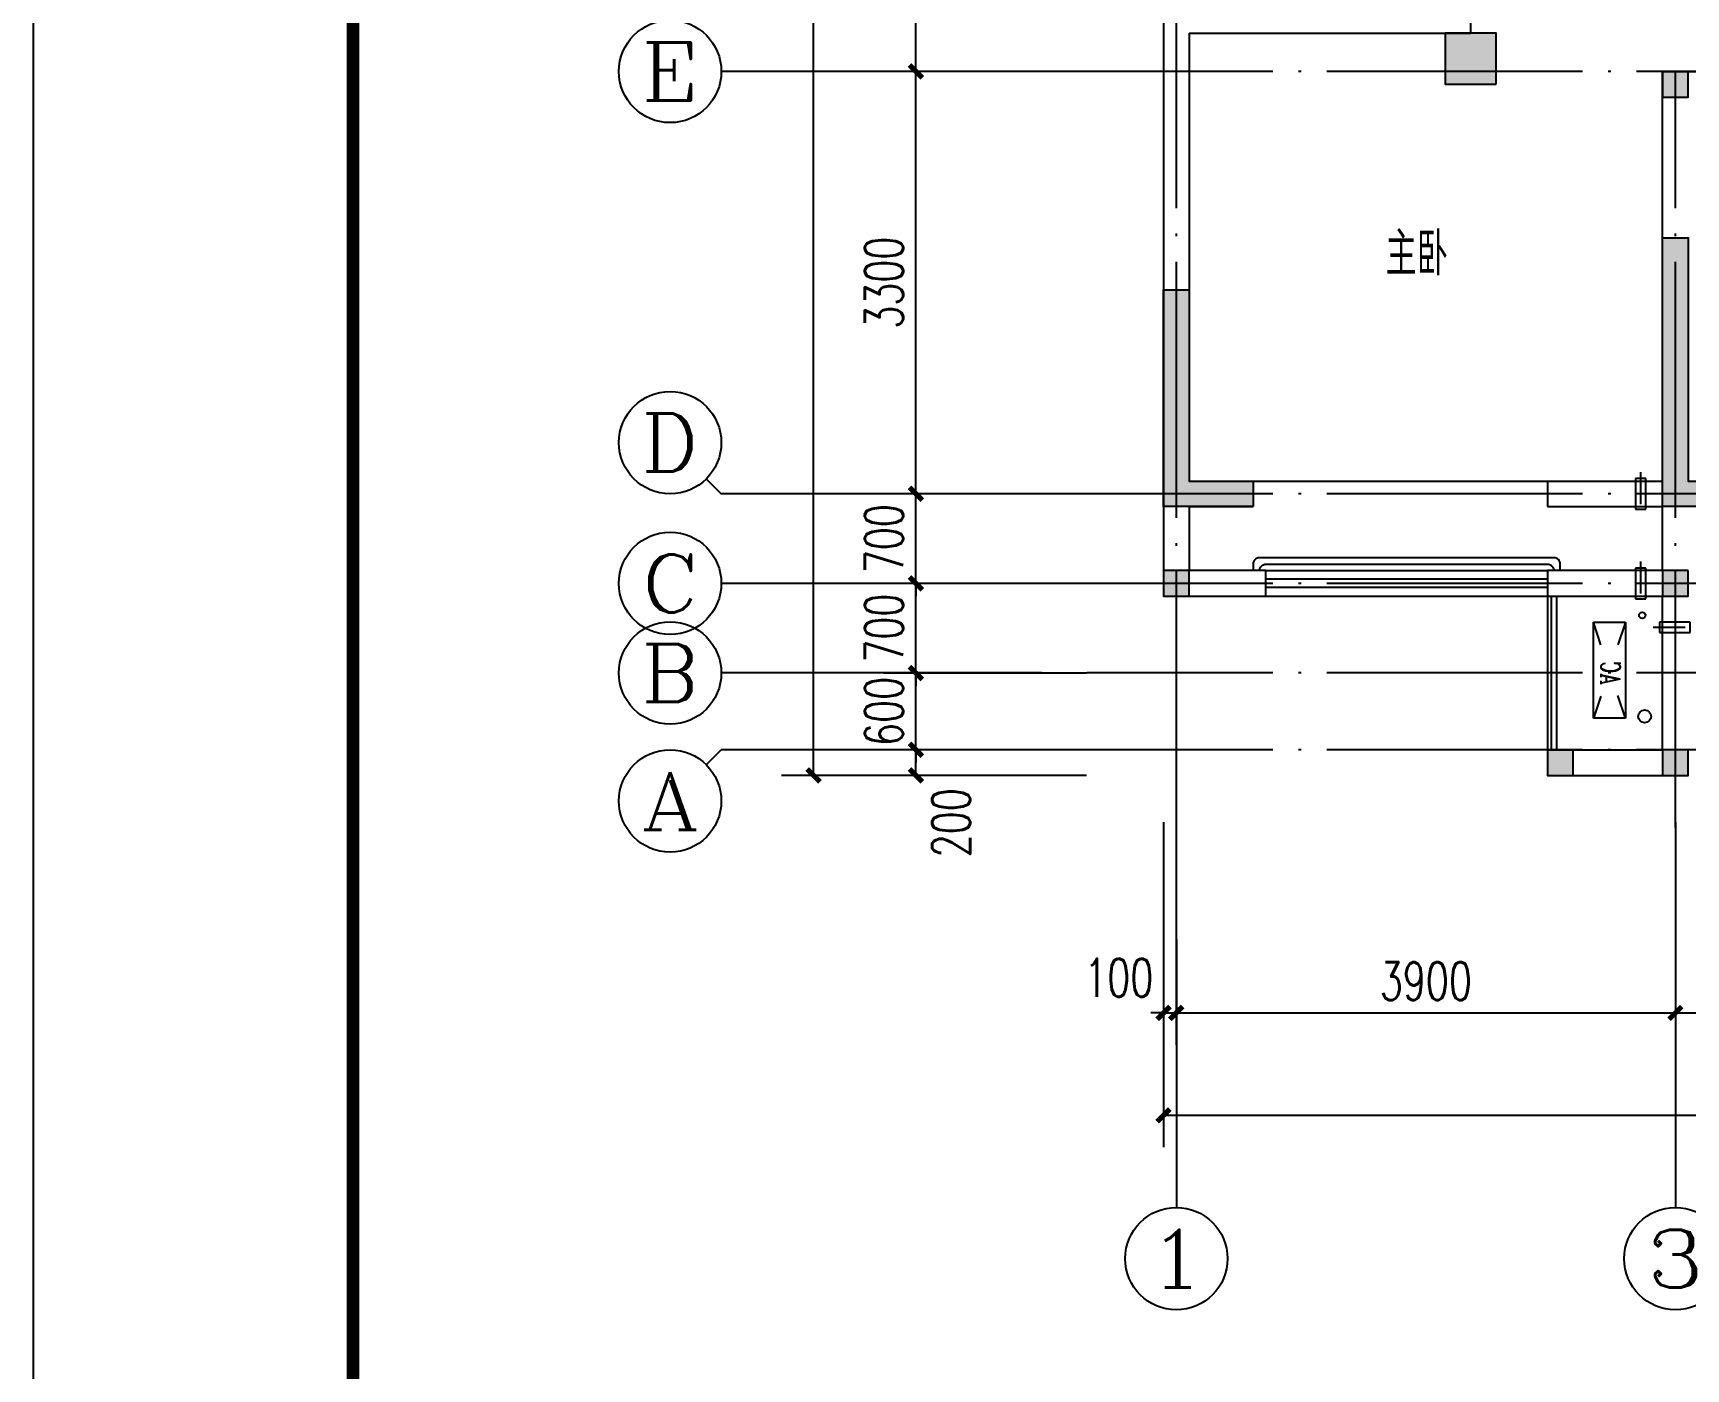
# Model space of a CAD drawing. Extents: x -287580 to -53108, y -522338 to -82629.
# Drawn here: x -265243 to -252327, y -351654 to -341216 of the extents above; entities that cross this region are included whole.
import ezdxf
from ezdxf.enums import TextEntityAlignment as Align

# ---------------------------------------------------------------- set-up
doc = ezdxf.new("R2010")
doc.units = 0
doc.header["$LTSCALE"] = 1000
doc.header["$MEASUREMENT"] = 0
doc.linetypes.add('DASH', pattern=[0.35, 0.25, -0.1])
doc.linetypes.add('DOTE', pattern=[2.42, 2, -0.2, 0.02, -0.2])
for name, color, linetype in [('AXIS', 3, 'Continuous'), ('AXIS_TEXT', 7, 'Continuous'), ('DOTE', 99, 'Continuous'), ('kan', 146, 'Continuous'), ('KTIAO', 124, 'Continuous'), ('PUB_TEXT', 7, 'Continuous'), ('PUB_TITLE', 146, 'Continuous'), ('WALL', 9, 'Continuous'), ('WINDOW', 99, 'Continuous'), ('冷凝水管', 6, 'Continuous'), ('填充', 8, 'Continuous'), ('栏杆', 169, 'Continuous'), ('空调、空调洞', 66, 'Continuous'), ('表格', 157, 'Continuous')]:
    doc.layers.add(name, color=color, linetype=linetype)
doc.layers.add('RENDERING', color=125, linetype='Continuous', lineweight=13)
doc.styles.add('_ROMANC', font='romanc__.ttf', dxfattribs={"width": 0.700005})
doc.styles.add('_TCH_AXIS', font='COMPLEX', dxfattribs={"bigfont": 'GBCBIG'})
doc.styles.add('_TCH_DIM_T3', font='SIMPLEX', dxfattribs={"width": 0.705882, "bigfont": 'GBCBIG'})
doc.styles.add('COMPLEX', font='COMPLEX')
doc.styles.add('DIM_FONT', font='simplex_.ttf', dxfattribs={"width": 0.7, "bigfont": 'GBCBIG'})
doc.styles.get("Standard").update_dxf_attribs({"font": 'gbenor.shx', "bigfont": 'gbcbig.shx'})
doc.dimstyles.new('_TCH_ARCH&&100', dxfattribs={"dimtxt": 297.5, "dimasz": 100, "dimexe": 250, "dimexo": 300, "dimgap": 100, "dimtad": 1, "dimdec": 0, "dimzin": 0, "dimdsep": 46, "dimtxsty": '_TCH_DIM_T3', "dimblk": 'ARCHTICK', "dimcen": 0.09, "dimclrt": 7, "dimazin": 2, "dimtfac": 1, "dimtdec": 0, "dimtix": 1, "dimtmove": 2, "dimatfit": 3, "dimfxl": 0, "dimtolj": 1, "dimtzin": 0, "dimarcsym": 0})

# ---------------------------------------------------------------- blocks, each defined once
blk = doc.blocks.new('90304092557924')
at = {"layer": 'KTIAO', "color": 99}
for p, q in [((-375, 125), (-198, 66)), ((-375, 125), (-375, -125)), ((375, 125), (-375, 125)), ((375, 125), (198, 66)), ((375, -125), (375, 125)), ((-203, -68), (-375, -125)), ((-375, -125), (375, -125)), ((200, -67), (375, -125))]:
    blk.add_line(p, q, dxfattribs=at)
at = {"layer": 'KTIAO', "color": 99, "style": '_ROMANC', "width": 0.7}
blk.add_text('AC', height=148.6, dxfattribs=at).set_placement((-113, -66))
at = {"layer": 'KTIAO', "color": 99, "style": 'DIM_FONT', "oblique": 0, "width": 0.6, "flags": 9}
for tag in ['XSIZE', 'YSIZE']:
    blk.add_attdef(tag, (-375, -125), '', height=0.5, dxfattribs=at)
blk = doc.blocks.new('A$C06D6341B')
at = {"layer": '空调、空调洞', "linetype": 'DASH'}
for p, q in [((80, 290), (0, 290)), ((0, 290), (0, 50)), ((40, 0), (40, 340)), ((80, 50), (80, 290)), ((0, 50), (80, 50))]:
    blk.add_line(p, q, dxfattribs=at)
blk = doc.blocks.new('A$C38123D1C')
at = {"layer": '填充'}
for points in [[(25900, 5500), (26100, 5500), (26100, 5300), (25900, 5300)], [(25900, 1600), (26100, 1600), (26100, 1400), (25900, 1400)], [(29800, 1600), (30000, 1600), (30000, 1400), (29800, 1400)], [(25900, 200), (26100, 200), (26100, 0), (25900, 0)], [(26800, 200), (27000, 200), (27000, 0), (26800, 0)]]:
    blk.add_hatch(color=256, dxfattribs=at).paths.add_polyline_path(points)
at = {"color": 6, "elevation": 0}
blk.add_lwpolyline([(25900, 5500), (26100, 5500), (26100, 5300), (25900, 5300)], close=True, dxfattribs=at)
at = {"color": 6}
for points in [[(25900, 1600), (26100, 1600), (26100, 1400), (25900, 1400)], [(29800, 1600), (30000, 1600), (30000, 1400), (29800, 1400)], [(25900, 200), (26100, 200), (26100, 0), (25900, 0)], [(26800, 200), (27000, 200), (27000, 0), (26800, 0)]]:
    blk.add_lwpolyline(points, close=True, dxfattribs=at)
blk = doc.blocks.new('A$C21740D1F')
at = {"layer": '填充'}
h = blk.add_hatch(color=256, dxfattribs=at)
h.dxf.hatch_style = 1
h.paths.add_polyline_path([(48600, 16200), (48600, 15800), (49000, 15800), (49000, 16200)])
h.paths.add_polyline_path([(41200, 16200), (41200, 15800), (41600, 15800), (41600, 16200)])
h.paths.add_polyline_path([(18900, 15800), (18900, 16200), (18500, 16200), (18500, 15800)])
h.paths.add_polyline_path([(11500, 15800), (11500, 16200), (11100, 16200), (11100, 15800)])
h.paths.add_polyline_path([(57500, 3700), (57500, 3300), (57900, 3300), (57900, 3700)])
h.paths.add_polyline_path([(48600, 14100), (48600, 13700), (49000, 13700), (49000, 14100)])
h.paths.add_polyline_path([(44000, 14100), (44000, 13700), (44400, 13700), (44400, 14100)])
h.paths.add_polyline_path([(41200, 14100), (41200, 13700), (41600, 13700), (41600, 14100)])
h.paths.add_polyline_path([(32300, 3700), (32300, 3300), (32700, 3300), (32700, 3700)])
h.paths.add_polyline_path([(27800, 3300), (27800, 3700), (27400, 3700), (27400, 3300)])
h.paths.add_polyline_path([(18900, 13700), (18900, 14100), (18500, 14100), (18500, 13700)])
h.paths.add_polyline_path([(16100, 13700), (16100, 14100), (15700, 14100), (15700, 13700)])
h.paths.add_polyline_path([(11500, 13700), (11500, 14100), (11100, 14100), (11100, 13700)])
h.paths.add_polyline_path([(2600, 3300), (2600, 3700), (2200, 3700), (2200, 3300)])
h.paths.add_polyline_path([(47550, 10300), (47550, 8200), (47350, 8200), (47350, 10500), (47900, 10500), (47900, 10300)])
h.paths.add_polyline_path([(12750, 10500), (12750, 8200), (12550, 8200), (12550, 10300), (12200, 10300), (12200, 10500)])
h.paths.add_polyline_path([(7800, 0), (7300, 0), (7300, 2500), (7500, 2500), (7500, 200), (7800, 200)])
h.paths.add_polyline_path([(22700, 0), (22200, 0), (22200, 200), (22500, 200), (22500, 2500), (22700, 2500)])
h.paths.add_polyline_path([(37900, 0), (37400, 0), (37400, 2500), (37600, 2500), (37600, 200), (37900, 200)])
h.paths.add_polyline_path([(52800, 0), (52300, 0), (52300, 200), (52600, 200), (52600, 2500), (52800, 2500)])
h.paths.add_polyline_path([(56200, 0), (55550, 0), (55550, 200), (56000, 200), (56000, 2100), (56200, 2100)])
h.paths.add_polyline_path([(34650, 0), (34000, 0), (34000, 2100), (34200, 2100), (34200, 200), (34650, 200)])
h.paths.add_polyline_path([(26100, 0), (25450, 0), (25450, 200), (25900, 200), (25900, 2100), (26100, 2100)])
h.paths.add_polyline_path([(4550, 0), (3900, 0), (3900, 2100), (4100, 2100), (4100, 200), (4550, 200)])
h.paths.add_polyline_path([(500, 6500), (200, 6500), (200, 5000), (0, 5000), (0, 6700), (500, 6700)])
h.paths.add_polyline_path([(59900, 6500), (59600, 6500), (59600, 6700), (60100, 6700), (60100, 5000), (59900, 5000)])
h.paths.add_polyline_path([(60100, 1695), (60100, 0), (59400, 0), (59400, 200), (59900, 200), (59900, 1695)])
h.paths.add_polyline_path([(52800, 9800), (52800, 6700), (53350, 6700), (53350, 6500), (52600, 6500), (52600, 9800), (52600, 10300), (52300, 10300), (52300, 10500), (52800, 10500), (52800, 10000), (53150, 10000), (53150, 9800)])
h.paths.add_polyline_path([(37600, 10300), (37600, 9800), (37600, 6500), (36850, 6500), (36850, 6700), (37400, 6700), (37400, 9800), (37050, 9800), (37050, 10000), (37400, 10000), (37400, 10500), (37900, 10500), (37900, 10300)])
h.paths.add_polyline_path([(22700, 10500), (22700, 10000), (23050, 10000), (23050, 9800), (22700, 9800), (22700, 6700), (23250, 6700), (23250, 6500), (22500, 6500), (22500, 9800), (22500, 10300), (22200, 10300), (22200, 10500)])
h.paths.add_polyline_path([(7500, 9800), (7500, 6500), (6750, 6500), (6750, 6700), (7300, 6700), (7300, 9800), (6950, 9800), (6950, 10000), (7300, 10000), (7300, 10500), (7800, 10500), (7800, 10300), (7500, 10300)])
h.paths.add_polyline_path([(17250, 10300), (15450, 10300), (15450, 8900), (15250, 8900), (15250, 10500), (17450, 10500), (17450, 9900), (17250, 9900)])
h.paths.add_polyline_path([(42850, 10300), (42850, 9900), (42650, 9900), (42650, 10500), (44850, 10500), (44850, 8900), (44650, 8900), (44650, 10300)])
h.paths.add_polyline_path([(30000, 1800), (30000, 0), (29500, 0), (29500, 200), (29800, 200), (29800, 1800)])
h.paths.add_polyline_path([(30700, 6500), (30300, 6500), (30300, 4900), (30100, 4900), (30100, 6700), (30700, 6700)])
h.paths.add_polyline_path([(29800, 6500), (29400, 6500), (29400, 6700), (30000, 6700), (30000, 4900), (29800, 4900)])
h.paths.add_polyline_path([(30600, 0), (30100, 0), (30100, 1800), (30300, 1800), (30300, 200), (30600, 200)])
h.paths.add_polyline_path([(42100, 1900), (42100, 1000), (42600, 1000), (42600, 800), (42100, 800), (42100, 0), (41500, 0), (41500, 200), (41900, 200), (41900, 1000), (41900, 1900)])
h.paths.add_polyline_path([(48300, 1900), (48300, 1000), (48300, 200), (48700, 200), (48700, 0), (48100, 0), (48100, 800), (47600, 800), (47600, 1000), (48100, 1000), (48100, 1900)])
h.paths.add_polyline_path([(42850, 5400), (42850, 5100), (43500, 5100), (43500, 4100), (43300, 4100), (43300, 4900), (42650, 4900), (42100, 4900), (42100, 4800), (41900, 4800), (41900, 5100), (42650, 5100), (42650, 5400)])
h.paths.add_polyline_path([(47550, 5400), (47550, 5100), (48300, 5100), (48300, 4800), (48100, 4800), (48100, 4900), (47550, 4900), (46900, 4900), (46900, 4100), (46700, 4100), (46700, 5100), (47350, 5100), (47350, 5400)])
h.paths.add_polyline_path([(32950, 9800), (32500, 9800), (32500, 6700), (32900, 6700), (32900, 6500), (32300, 6500), (32300, 10000), (32950, 10000)])
h.paths.add_polyline_path([(57900, 10000), (57900, 6500), (57300, 6500), (57300, 6700), (57700, 6700), (57700, 9800), (57250, 9800), (57250, 10000)])
h.paths.add_polyline_path([(700, 0), (0, 0), (0, 1695), (200, 1695), (200, 200), (700, 200)])
h.paths.add_polyline_path([(18200, 1900), (18200, 1000), (18200, 200), (18600, 200), (18600, 0), (18000, 0), (18000, 800), (17500, 800), (17500, 1000), (18000, 1000), (18000, 1900)])
h.paths.add_polyline_path([(12000, 1900), (12000, 1000), (12500, 1000), (12500, 800), (12000, 800), (12000, 0), (11400, 0), (11400, 200), (11800, 200), (11800, 1000), (11800, 1900)])
h.paths.add_polyline_path([(17450, 5400), (17450, 5100), (18200, 5100), (18200, 4800), (18000, 4800), (18000, 4900), (17450, 4900), (16800, 4900), (16800, 4100), (16600, 4100), (16600, 5100), (17250, 5100), (17250, 5400)])
h.paths.add_polyline_path([(12750, 5400), (12750, 5100), (13400, 5100), (13400, 4100), (13200, 4100), (13200, 4900), (12550, 4900), (12000, 4900), (12000, 4800), (11800, 4800), (11800, 5100), (12550, 5100), (12550, 5400)])
h.paths.add_polyline_path([(27600, 9800), (27150, 9800), (27150, 10000), (27800, 10000), (27800, 6500), (27200, 6500), (27200, 6700), (27600, 6700)])
h.paths.add_polyline_path([(2400, 9800), (2400, 6700), (2800, 6700), (2800, 6500), (2200, 6500), (2200, 10000), (2850, 10000), (2850, 9800)])
at = {"color": 3}
for points in [[(2600, 3300), (2600, 3700), (2200, 3700), (2200, 3300)], [(4550, 0), (3900, 0), (3900, 2100), (4100, 2100), (4100, 200), (4550, 200)], [(700, 0), (0, 0), (0, 1695), (200, 1695), (200, 200), (700, 200)]]:
    blk.add_lwpolyline(points, close=True, dxfattribs=at)
blk = doc.blocks.new('_ArchTick')
at = {"color": 0, "linetype": 'ByBlock', "const_width": 0.4}
blk.add_lwpolyline([(-0.5, -0.5), (0.5, 0.5)], dxfattribs=at)
blk = doc.blocks.new('*D565')
at = {"layer": 'AXIS', "color": 0, "lineweight": -2}
for p, q in [((-257012, -346816), (-258594, -346816)), ((-258344, -347016), (-258344, -346816)), ((-257012, -347016), (-258594, -347016))]:
    blk.add_line(p, q, dxfattribs=at)
at = {"layer": 'Defpoints', "color": 0}
for p in [(-258344, -346816), (-256712, -346816), (-256712, -347016)]:
    blk.add_point(p, dxfattribs=at)
at = {"layer": 'AXIS', "color": 0, "lineweight": -2, "xscale": 100, "yscale": 100, "zscale": 100}
for p, rotation in [((-258344, -346816), 90), ((-258344, -347016), 270)]:
    blk.add_blockref('_ArchTick', p, dxfattribs=dict(at, rotation=rotation))
at = {"layer": 'AXIS', "color": 7, "insert": (-258069, -347386), "char_height": 297.5, "attachment_point": 5, "rotation": 90, "style": '_TCH_DIM_T3'}
blk.add_mtext('\\A1;200', dxfattribs=at)
blk = doc.blocks.new('*D566')
at = {"layer": 'AXIS', "color": 0, "lineweight": -2}
for p, q in [((-258344, -346216), (-258344, -346116)), ((-257012, -346216), (-258594, -346216)), ((-258344, -346816), (-258344, -346216)), ((-257012, -346816), (-258594, -346816)), ((-258344, -346816), (-258344, -346916))]:
    blk.add_line(p, q, dxfattribs=at)
at = {"layer": 'Defpoints', "color": 0}
for p in [(-258344, -346216), (-256712, -346216), (-256712, -346816)]:
    blk.add_point(p, dxfattribs=at)
at = {"layer": 'AXIS', "color": 0, "lineweight": -2, "xscale": 100, "yscale": 100, "zscale": 100}
for p, rotation in [((-258344, -346216), 270), ((-258344, -346816), 90)]:
    blk.add_blockref('_ArchTick', p, dxfattribs=dict(at, rotation=rotation))
at = {"layer": 'AXIS', "color": 7, "insert": (-258593, -346516), "char_height": 297.5, "attachment_point": 5, "rotation": 90, "style": '_TCH_DIM_T3'}
blk.add_mtext('\\A1;600', dxfattribs=at)
blk = doc.blocks.new('*D567')
at = {"layer": 'AXIS', "color": 0, "lineweight": -2}
for p, q in [((-258344, -345516), (-258344, -345416)), ((-257012, -345516), (-258594, -345516)), ((-258344, -346216), (-258344, -345516)), ((-257012, -346216), (-258594, -346216)), ((-258344, -346216), (-258344, -346316))]:
    blk.add_line(p, q, dxfattribs=at)
at = {"layer": 'Defpoints', "color": 0}
for p in [(-258344, -345516), (-256712, -345516), (-256712, -346216)]:
    blk.add_point(p, dxfattribs=at)
at = {"layer": 'AXIS', "color": 0, "lineweight": -2, "xscale": 100, "yscale": 100, "zscale": 100}
for p, rotation in [((-258344, -345516), 270), ((-258344, -346216), 90)]:
    blk.add_blockref('_ArchTick', p, dxfattribs=dict(at, rotation=rotation))
at = {"layer": 'AXIS', "color": 7, "insert": (-258593, -345866), "char_height": 297.5, "attachment_point": 5, "rotation": 90, "style": '_TCH_DIM_T3'}
blk.add_mtext('\\A1;700', dxfattribs=at)
blk = doc.blocks.new('*D568')
at = {"layer": 'AXIS', "color": 0, "lineweight": -2}
for p, q in [((-258344, -344816), (-258344, -344716)), ((-257012, -344816), (-258594, -344816)), ((-258344, -345516), (-258344, -344816)), ((-257012, -345516), (-258594, -345516)), ((-258344, -345516), (-258344, -345616))]:
    blk.add_line(p, q, dxfattribs=at)
at = {"layer": 'Defpoints', "color": 0}
for p in [(-258344, -344816), (-256712, -344816), (-256712, -345516)]:
    blk.add_point(p, dxfattribs=at)
at = {"layer": 'AXIS', "color": 0, "lineweight": -2, "xscale": 100, "yscale": 100, "zscale": 100}
for p, rotation in [((-258344, -344816), 270), ((-258344, -345516), 90)]:
    blk.add_blockref('_ArchTick', p, dxfattribs=dict(at, rotation=rotation))
at = {"layer": 'AXIS', "color": 7, "insert": (-258593, -345166), "char_height": 297.5, "attachment_point": 5, "rotation": 90, "style": '_TCH_DIM_T3'}
blk.add_mtext('\\A1;700', dxfattribs=at)
blk = doc.blocks.new('*D569')
at = {"layer": 'AXIS', "color": 0, "lineweight": -2}
for p, q in [((-257012, -341516), (-258594, -341516)), ((-258344, -344816), (-258344, -341516)), ((-257012, -344816), (-258594, -344816))]:
    blk.add_line(p, q, dxfattribs=at)
at = {"layer": 'Defpoints', "color": 0}
for p in [(-258344, -341516), (-256712, -341516), (-256712, -344816)]:
    blk.add_point(p, dxfattribs=at)
at = {"layer": 'AXIS', "color": 0, "lineweight": -2, "xscale": 100, "yscale": 100, "zscale": 100}
for p, rotation in [((-258344, -341516), 90), ((-258344, -344816), 270)]:
    blk.add_blockref('_ArchTick', p, dxfattribs=dict(at, rotation=rotation))
at = {"layer": 'AXIS', "color": 7, "insert": (-258593, -343166), "char_height": 297.5, "attachment_point": 5, "rotation": 90, "style": '_TCH_DIM_T3'}
blk.add_mtext('\\A1;3300', dxfattribs=at)
blk = doc.blocks.new('*D570')
at = {"layer": 'AXIS', "color": 0, "lineweight": -2}
for p, q in [((-257012, -339616), (-258594, -339616)), ((-258344, -341516), (-258344, -339616)), ((-257012, -341516), (-258594, -341516))]:
    blk.add_line(p, q, dxfattribs=at)
at = {"layer": 'Defpoints', "color": 0}
for p in [(-258344, -339616), (-256712, -339616), (-256712, -341516)]:
    blk.add_point(p, dxfattribs=at)
at = {"layer": 'AXIS', "color": 0, "lineweight": -2, "xscale": 100, "yscale": 100, "zscale": 100}
for p, rotation in [((-258344, -339616), 90), ((-258344, -341516), 270)]:
    blk.add_blockref('_ArchTick', p, dxfattribs=dict(at, rotation=rotation))
at = {"layer": 'AXIS', "color": 7, "insert": (-258593, -340566), "char_height": 297.5, "attachment_point": 5, "rotation": 90, "style": '_TCH_DIM_T3'}
blk.add_mtext('\\A1;1900', dxfattribs=at)
blk = doc.blocks.new('*D578')
at = {"layer": 'AXIS', "color": 0, "lineweight": -2}
for p, q in [((-257012, -330816), (-259394, -330816)), ((-259144, -347016), (-259144, -330816)), ((-257012, -347016), (-259394, -347016))]:
    blk.add_line(p, q, dxfattribs=at)
at = {"layer": 'Defpoints', "color": 0}
for p in [(-259144, -330816), (-256712, -330816), (-256712, -347016)]:
    blk.add_point(p, dxfattribs=at)
at = {"layer": 'AXIS', "color": 0, "lineweight": -2, "xscale": 100, "yscale": 100, "zscale": 100}
for p, rotation in [((-259144, -330816), 90), ((-259144, -347016), 270)]:
    blk.add_blockref('_ArchTick', p, dxfattribs=dict(at, rotation=rotation))
at = {"layer": 'AXIS', "color": 7, "insert": (-259393, -338916), "char_height": 297.5, "attachment_point": 5, "rotation": 90, "style": '_TCH_DIM_T3'}
blk.add_mtext('\\A1;16200', dxfattribs=at)
blk = doc.blocks.new('*D627')
at = {"layer": 'AXIS', "color": 0, "lineweight": -2}
for p, q in [((-256409, -347382), (-256409, -349122)), ((-256309, -347382), (-256309, -349122)), ((-256409, -348872), (-256509, -348872)), ((-256409, -348872), (-256309, -348872)), ((-256309, -348872), (-256209, -348872))]:
    blk.add_line(p, q, dxfattribs=at)
at = {"layer": 'Defpoints', "color": 0}
for p in [(-256409, -347082), (-256309, -347082), (-256309, -348872)]:
    blk.add_point(p, dxfattribs=at)
at = {"layer": 'AXIS', "color": 0, "lineweight": -2, "xscale": 100, "yscale": 100, "zscale": 100}
blk.add_blockref('_ArchTick', (-256409, -348872), dxfattribs=at)
at = {"layer": 'AXIS', "color": 0, "lineweight": -2, "xscale": 100, "yscale": 100, "zscale": 100, "rotation": 180}
blk.add_blockref('_ArchTick', (-256309, -348872), dxfattribs=at)
at = {"layer": 'AXIS', "color": 7, "insert": (-256759, -348597), "char_height": 297.5, "attachment_point": 5, "style": '_TCH_DIM_T3'}
blk.add_mtext('\\A1;100', dxfattribs=at)
blk = doc.blocks.new('*D628')
at = {"layer": 'AXIS', "color": 0, "lineweight": -2}
for p, q in [((-256309, -347382), (-256309, -349122)), ((-252409, -347382), (-252409, -349122)), ((-256309, -348872), (-252409, -348872))]:
    blk.add_line(p, q, dxfattribs=at)
at = {"layer": 'Defpoints', "color": 0}
for p in [(-256309, -347082), (-252409, -347082), (-252409, -348872)]:
    blk.add_point(p, dxfattribs=at)
at = {"layer": 'AXIS', "color": 0, "lineweight": -2, "xscale": 100, "yscale": 100, "zscale": 100, "rotation": 180}
blk.add_blockref('_ArchTick', (-256309, -348872), dxfattribs=at)
at = {"layer": 'AXIS', "color": 0, "lineweight": -2, "xscale": 100, "yscale": 100, "zscale": 100}
blk.add_blockref('_ArchTick', (-252409, -348872), dxfattribs=at)
at = {"layer": 'AXIS', "color": 7, "insert": (-254359, -348623), "char_height": 297.5, "attachment_point": 5, "style": '_TCH_DIM_T3'}
blk.add_mtext('\\A1;3900', dxfattribs=at)
blk = doc.blocks.new('*D629')
at = {"layer": 'AXIS', "color": 0, "lineweight": -2}
for p, q in [((-252409, -347382), (-252409, -349122)), ((-249009, -347382), (-249009, -349122)), ((-252409, -348872), (-249009, -348872))]:
    blk.add_line(p, q, dxfattribs=at)
at = {"layer": 'Defpoints', "color": 0}
for p in [(-252409, -347082), (-249009, -347082), (-249009, -348872)]:
    blk.add_point(p, dxfattribs=at)
at = {"layer": 'AXIS', "color": 0, "lineweight": -2, "xscale": 100, "yscale": 100, "zscale": 100, "rotation": 180}
blk.add_blockref('_ArchTick', (-252409, -348872), dxfattribs=at)
at = {"layer": 'AXIS', "color": 0, "lineweight": -2, "xscale": 100, "yscale": 100, "zscale": 100}
blk.add_blockref('_ArchTick', (-249009, -348872), dxfattribs=at)
at = {"layer": 'AXIS', "color": 7, "insert": (-250709, -348623), "char_height": 297.5, "attachment_point": 5, "style": '_TCH_DIM_T3'}
blk.add_mtext('\\A1;3400', dxfattribs=at)
blk = doc.blocks.new('*D646')
at = {"layer": 'AXIS', "color": 0, "lineweight": -2}
for p, q in [((-256409, -347382), (-256409, -349922)), ((-196309, -347382), (-196309, -349922)), ((-256409, -349672), (-196309, -349672))]:
    blk.add_line(p, q, dxfattribs=at)
at = {"layer": 'Defpoints', "color": 0}
for p in [(-256409, -347082), (-196309, -347082), (-196309, -349672)]:
    blk.add_point(p, dxfattribs=at)
at = {"layer": 'AXIS', "color": 0, "lineweight": -2, "xscale": 100, "yscale": 100, "zscale": 100, "rotation": 180}
blk.add_blockref('_ArchTick', (-256409, -349672), dxfattribs=at)
at = {"layer": 'AXIS', "color": 0, "lineweight": -2, "xscale": 100, "yscale": 100, "zscale": 100}
blk.add_blockref('_ArchTick', (-196309, -349672), dxfattribs=at)
at = {"layer": 'AXIS', "color": 7, "insert": (-226359, -349423), "char_height": 297.5, "attachment_point": 5, "style": '_TCH_DIM_T3'}
blk.add_mtext('\\A1;60100', dxfattribs=at)
blk = doc.blocks.new('$WINLIB2D$00000001')
at = {"color": 0}
for points in [[(-0.5, 0.5), (-0.5, -0.5)], [(-0.5, 0.5), (0.5, 0.5)], [(0.5, -0.5), (0.5, 0.5)], [(0.5, 0.1667), (-0.5, 0.1667)], [(0.5, -0.1667), (-0.5, -0.1667)], [(-0.5, -0.5), (0.5, -0.5)]]:
    blk.add_lwpolyline(points, dxfattribs=at)
blk = doc.blocks.new('_AXISO')
blk.add_circle((0, 0), 0.5)
at = {"layer": 'AXIS_TEXT', "style": 'COMPLEX', "width": 1.041667}
blk.add_attdef('A', text='', height=0.56, dxfattribs=at).set_placement((-0.25, -0.28), (0.25, -0.28), align=Align.FIT)

msp = doc.modelspace()

# ---------------------------------------------------------------- linework, layer by layer
at = {"color": 99}
msp.add_circle((-252648.8, -346554.8), 50, dxfattribs=at)
at = {"layer": 'AXIS'}
for p, q in [((-257358.8, -341515.6), (-259864.4, -341515.6)), ((-259981.6, -344698.4), (-259864.4, -344815.6)), ((-257358.8, -344815.6), (-259864.4, -344815.6)), ((-257358.8, -345515.6), (-259864.4, -345515.6)), ((-257358.8, -346215.6), (-259864.4, -346215.6)), ((-259981.6, -346932.7), (-259864.4, -346815.6)), ((-257358.8, -346815.6), (-259864.4, -346815.6)), ((-256308.8, -348299.2), (-256308.8, -350391.7)), ((-252408.8, -348299.2), (-252408.8, -350391.7))]:
    msp.add_line(p, q, dxfattribs=at)
at = {"layer": 'DOTE', "linetype": 'DOTE'}
for p, q in [((-256308.8, -347422.5), (-256308.8, -327434.6)), ((-195054, -341515.6), (-257009.5, -341515.6, 0)), ((-252408.8, -347422.5), (-252408.8, -341515.6)), ((-195054, -344815.6), (-257009.5, -344815.6)), ((-195054, -345515.6), (-257009.5, -345515.6)), ((-195054, -346215.6, 0), (-257009.5, -346215.6, 0)), ((-195054, -346815.6, 0), (-257009.5, -346815.6, 0))]:
    msp.add_line(p, q, dxfattribs=at)
at = {"layer": 'kan'}
msp.add_line((-253408.8, -345615.6), (-253408.8, -346815.6), dxfattribs=at)
at = {"layer": 'PUB_TITLE'}
msp.add_lwpolyline([(-265242.7, -381815.5), (-181142.7, -381815.5), (-181142.7, -322415.5), (-265242.7, -322415.5)], close=True, dxfattribs=at)
at = {"layer": 'PUB_TITLE', "const_width": 100}
msp.add_lwpolyline([(-262742.7, -380815.5), (-182142.7, -380815.5), (-182142.7, -323415.5), (-262742.7, -323415.5)], close=True, dxfattribs=at)
at = {"layer": 'WALL'}
for p, q in [((-254008.8, -341215.6), (-254008.8, -341015.6)), ((-256408.8, -341115.6), (-256408.8, -344815.6)), ((-256208.8, -341215.6), (-254008.8, -341215.6)), ((-256208.8, -341215.6), (-256208.8, -344715.6)), ((-252508.8, -344715.6), (-252508.8, -341515.6)), ((-252508.8, -341515.6), (-250908.8, -341515.6)), ((-256208.8, -344715.6), (-255708.8, -344715.6)), ((-255708.8, -344715.6), (-255708.8, -344915.6)), ((-253408.8, -344715.6), (-252508.8, -344715.6)), ((-253408.8, -344715.6), (-253408.8, -344915.6)), ((-256408.8, -344815.6), (-256408.8, -345615.6)), ((-256208.8, -344915.6), (-255708.8, -344915.6)), ((-256208.8, -344915.6), (-256208.8, -345415.6)), ((-253408.8, -344915.6), (-252508.8, -344915.6)), ((-252508.8, -345415.6), (-252508.8, -344915.6)), ((-255608.8, -345415.6), (-256208.8, -345415.6)), ((-255608.8, -345615.6), (-255608.8, -345415.6)), ((-252508.8, -345415.6), (-253408.8, -345415.6)), ((-253408.8, -345415.6), (-253408.8, -345615.6)), ((-256408.8, -345615.6), (-255608.8, -345615.6)), ((-253408.8, -345615.6), (-252508.8, -345615.6)), ((-252508.8, -346815.6), (-252508.8, -345615.6)), ((-253408.8, -346815.6), (-252508.8, -346815.6)), ((-253408.8, -346815.6), (-253408.8, -347015.6)), ((-253408.8, -347015.6), (-252308.8, -347015.6))]:
    msp.add_line(p, q, dxfattribs=at)
at = {"layer": 'WINDOW'}
msp.add_line((-255708.8, -344715.6), (-253408.8, -344715.6), dxfattribs=at)
at = {"layer": '冷凝水管'}
msp.add_circle((-252668, -345765), 25, dxfattribs=at)
at = {"layer": '栏杆'}
for p, q in [((-253378.8, -345615.6), (-253378.8, -346815.6)), ((-253338.8, -345615.6), (-253338.8, -346815.6))]:
    msp.add_line(p, q, dxfattribs=at)
for points in [[(-253308.8, -345415.6), (-253308.8, -345365.6, 0.4142136), (-253358.8, -345315.6), (-255658.8, -345315.6, 0.4142136), (-255708.8, -345365.6), (-255708.8, -345415.6)], [(-255658.8, -345415.6), (-255658.8, -345415.6, -0.4142136), (-255608.8, -345365.6), (-253408.8, -345365.6, -0.4142136), (-253358.8, -345415.6), (-253358.8, -345415.6)]]:
    msp.add_lwpolyline(points, format="xyb", dxfattribs=at)

# ---------------------------------------------------------------- block references
at = {"layer": 'AXIS'}
ref = msp.add_blockref('_AXISO', (-260264.4, -341515.6), dxfattribs=dict(at, xscale=800, yscale=800, zscale=800))
ref.add_attrib('A', 'E', dxfattribs={"layer": 'AXIS_TEXT', "height": 452.5, "style": '_TCH_AXIS', "width": 1.3125}).set_placement((-260490.7, -341741.9), (-260038.2, -341741.9), align=Align.FIT)
ref = msp.add_blockref('_AXISO', (-260264.4, -344415.6), dxfattribs=dict(at, xscale=800, yscale=800, zscale=800))
ref.add_attrib('A', 'D', dxfattribs={"layer": 'AXIS_TEXT', "height": 452.5, "style": '_TCH_AXIS', "width": 1.235294}).set_placement((-260490.7, -344641.9), (-260038.2, -344641.9), align=Align.FIT)
ref = msp.add_blockref('_AXISO', (-260264.4, -345515.6), dxfattribs=dict(at, xscale=800, yscale=800, zscale=800))
ref.add_attrib('A', 'C', dxfattribs={"layer": 'AXIS_TEXT', "height": 452.5, "style": '_TCH_AXIS', "width": 1.4}).set_placement((-260490.7, -345741.9), (-260038.2, -345741.9), align=Align.FIT)
ref = msp.add_blockref('_AXISO', (-260264.4, -346215.6), dxfattribs=dict(at, xscale=800, yscale=800, zscale=800))
ref.add_attrib('A', 'B', dxfattribs={"layer": 'AXIS_TEXT', "height": 452.5, "style": '_TCH_AXIS', "width": 1.235294}).set_placement((-260490.7, -346441.9), (-260038.2, -346441.9), align=Align.FIT)
ref = msp.add_blockref('_AXISO', (-260264.4, -347215.6), dxfattribs=dict(at, xscale=800, yscale=800, zscale=800))
ref.add_attrib('A', 'A', dxfattribs={"layer": 'AXIS_TEXT', "height": 452.5, "style": '_TCH_AXIS', "width": 1.166667}).set_placement((-260490.7, -347441.9), (-260038.2, -347441.9), align=Align.FIT)
ref = msp.add_blockref('_AXISO', (-256308.8, -350791.7), dxfattribs=dict(at, xscale=800, yscale=800, zscale=800))
ref.add_attrib('A', '1', dxfattribs={"layer": 'AXIS_TEXT', "height": 452.5, "style": '_TCH_AXIS', "width": 2.333333}).set_placement((-256535.1, -351017.9), (-256082.5, -351017.9), align=Align.FIT)
ref = msp.add_blockref('_AXISO', (-252408.8, -350791.7), dxfattribs=dict(at, xscale=800, yscale=800, zscale=800))
ref.add_attrib('A', '3', dxfattribs={"layer": 'AXIS_TEXT', "height": 452.5, "style": '_TCH_AXIS', "width": 1.5}).set_placement((-252635.1, -351017.9), (-252182.5, -351017.9), align=Align.FIT)
at = {"layer": 'RENDERING', "xscale": -1, "rotation": 270}
msp.add_blockref('90304092557924', (-252924.3, -346194.5), dxfattribs=at)
at = {"layer": 'WINDOW', "xscale": 2200, "yscale": -200, "zscale": 2200, "rotation": 359.9999999999838}
msp.add_blockref('$WINLIB2D$00000001', (-254508.8, -345515.6), dxfattribs=at)
at = {"layer": '空调、空调洞'}
for p, rotation in [((-252640.8, -344645.6, -76423.5), 180), ((-252640.8, -345345.6, -76423.5), 180), ((-252583.7, -345818.5), 269.9999999999999)]:
    msp.add_blockref('A$C06D6341B', p, dxfattribs=dict(at, rotation=rotation))
at = {"layer": '表格'}
msp.add_blockref('A$C21740D1F', (-256408.8, -344915.6), dxfattribs=at)
at = {"layer": '表格', "xscale": -1}
msp.add_blockref('A$C38123D1C', (-226408.8, -347015.6), dxfattribs=at)

# ---------------------------------------------------------------- texts
at = {"layer": 'PUB_TEXT'}
msp.add_text('主卧', height=337.59, dxfattribs=at).set_placement((-254673.5, -343109.9, 0))

# ---------------------------------------------------------------- dimensions: what is measured, and where the dimension line sits
at = {"layer": 'AXIS'}
for p1, p2, distance, picture, middle in [((-256711.5, -347015.6), (-256711.5, -330815.6), 2432.9, '*D578', (-259393.2, -338915.6)), ((-256711.5, -341515.6), (-256711.5, -339615.6), 1632.9, '*D570', (-258593.2, -340565.6)), ((-256711.5, -344815.6), (-256711.5, -341515.6), 1632.9, '*D569', (-258593.2, -343165.6)), ((-256711.5, -345515.6), (-256711.5, -344815.6), 1632.9, '*D568', (-258593.2, -345165.6)), ((-256711.5, -346215.6), (-256711.5, -345515.6), 1632.9, '*D567', (-258593.2, -345865.6)), ((-256711.5, -346815.6), (-256711.5, -346215.6), 1632.9, '*D566', (-258593.2, -346515.6)), ((-256408.8, -347082), (-196308.8, -347082), -2589.7, '*D646', (-226358.8, -349422.9)), ((-256308.8, -347082), (-252408.8, -347082), -1789.7, '*D628', (-254358.8, -348622.9)), ((-252408.8, -347082), (-249008.8, -347082), -1789.7, '*D629', (-250708.8, -348622.9))]:
    dim = msp.add_aligned_dim(p1=p1, p2=p2, distance=distance, dimstyle='_TCH_ARCH&&100', dxfattribs=at)
    dim.commit()
    dim.dimension.update_dxf_attribs({"geometry": picture, "text_midpoint": middle})
for base, p1, p2, angle, picture, middle in [((-258344.4, -346815.6), (-256711.5, -347015.6), (-256711.5, -346815.6), 90, '*D565', (-258069.4, -347385.6)), ((-256308.8, -348871.7), (-256408.8, -347082), (-256308.8, -347082), 0, '*D627', (-256758.8, -348596.7))]:
    dim = msp.add_linear_dim(base=base, p1=p1, p2=p2, angle=angle, dimstyle='_TCH_ARCH&&100', dxfattribs=at)
    dim.commit()
    dim.dimension.update_dxf_attribs({"geometry": picture, "text_midpoint": middle, "dimtype": 129})

doc.saveas('drawing.dxf')
